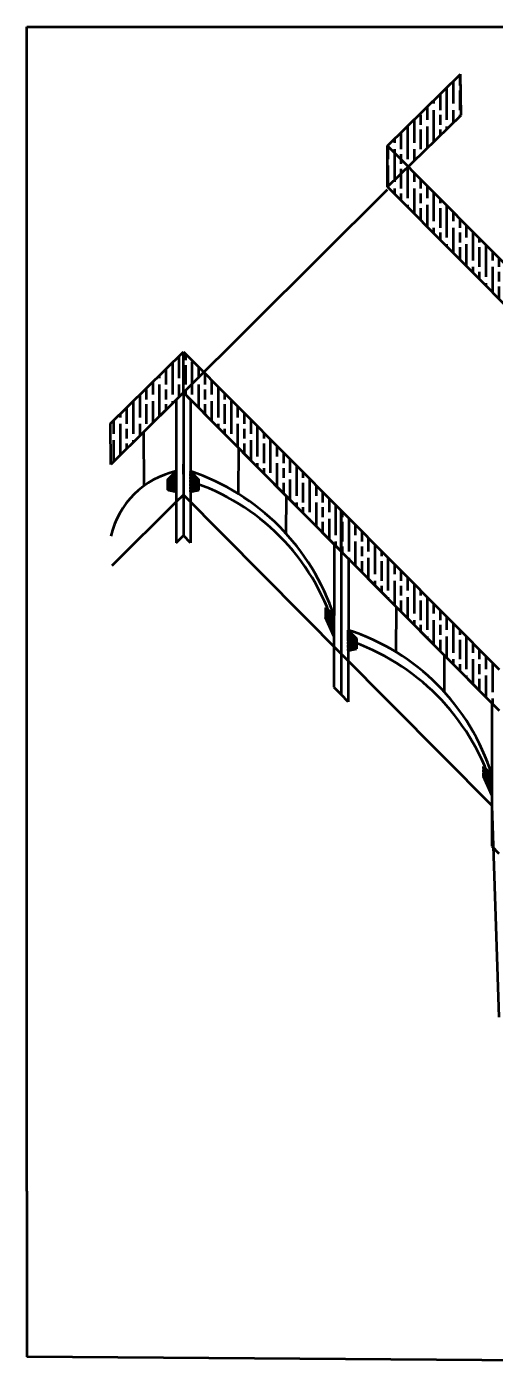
# Model space of a CAD drawing. Header units: metres. Extents: x -621399 to 40000, y -108608 to 546365.
# Drawn here: x -621399 to -391860, y -108608 to 546365 of the extents above; entities that cross this region are included whole.
import ezdxf

# ---------------------------------------------------------------- set-up
doc = ezdxf.new("R2010")
doc.units = ezdxf.units.M
doc.layers.get('0').update_dxf_attribs({"lineweight": 53})
pattern_1 = [(90, (269289, 201629), (9600, -6e-13), [16000, -3200]), (90, (272489, 198429), (9600, -6e-13), [9600, -2400, 4800, -2400]), (90, (275689, 193629), (9600, -6e-13), [16000, -3200])]
pattern_2 = [(0, (269289.3, 201628.91), (273.05, 68.2625), [1092.2, -546.1]), (90, (269289.3, 201628.91), (-68.2625, -273.05), [1092.2, -546.1])]

msp = doc.modelspace()

# ---------------------------------------------------------------- hatches: boundary and pattern name
at = {"true_color": 0x000000}
h = msp.add_hatch(dxfattribs=at)
h.set_pattern_fill('GOST_WOOD', color=18, scale=1600)
h.set_pattern_definition(pattern_1)
h.paths.add_polyline_path([(-408644, 503100), (-408811, 523100), (-444610, 488073), (-444617, 468073), (-444467, 468219)])
h = msp.add_hatch(dxfattribs=at)
h.set_pattern_fill('GOST_WOOD', color=18, scale=1600)
h.set_pattern_definition(pattern_1)
h.paths.add_polyline_path([(-444617, 468073), (-444610, 488073), (-290002, 332399), (-289844, 312400)])
h = msp.add_hatch(dxfattribs=at)
h.set_pattern_fill('GOST_WOOD', color=18, scale=1600)
h.set_pattern_definition(pattern_1)
h.paths.add_polyline_path([(-544673, 367376), (-580156, 332149), (-580323, 352149), (-544673, 387376)])
h = msp.add_hatch(dxfattribs=at)
h.set_pattern_fill('GOST_WOOD', color=18, scale=1600)
h.set_pattern_definition(pattern_1)
h.paths.add_polyline_path([(-544673, 367376), (-544673, 387376), (-467359, 309599), (-467355, 289599)])
h = msp.add_hatch(dxfattribs=at)
h.set_pattern_fill('HOUND', color=18, scale=43)
h.set_pattern_definition(pattern_2)
edge = h.paths.add_edge_path()
edge.add_line((-548207, 323878), (-552319, 319735))
edge.add_line((-548221, 328853), (-548221, 323864))
edge.add_line((-552329, 324777), (-548221, 328853))
edge.add_line((-552319, 319735), (-552329, 324777))
h = msp.add_hatch(dxfattribs=at)
h.set_pattern_fill('HOUND', color=18, scale=43)
h.set_pattern_definition(pattern_2)
edge = h.paths.add_edge_path()
edge.add_line((-541147, 323831), (-537041, 319701))
edge.add_line((-541147, 328831), (-541147, 323831))
edge.add_line((-537067, 324727), (-541147, 328831))
edge.add_line((-537041, 319701), (-537067, 324727))
h = msp.add_hatch(dxfattribs=at)
h.set_pattern_fill('HOUND', color=18, scale=1600)
h.set_pattern_definition([(0, (269289.3, 201629), (10160, 2540), [40640, -20320]), (90, (269289.3, 201629), (-2540, -10160), [40640, -20320])])
edge = h.paths.add_edge_path()
edge.add_line((-548207, 323878), (-552319, 319735))
edge.add_line((-548207, 323878), (-548206, 318852))
edge.add_line((-548212, 318853), (-552319, 319735))
h = msp.add_hatch(dxfattribs=at)
h.set_pattern_fill('HOUND', color=18, scale=43)
h.set_pattern_definition(pattern_2)
edge = h.paths.add_edge_path()
edge.add_line((-548207, 323878), (-552319, 319735))
edge.add_line((-548207, 323878), (-548206, 318852))
edge.add_line((-548212, 318853), (-552319, 319735))
h = msp.add_hatch(dxfattribs=at)
h.set_pattern_fill('HOUND', color=18, scale=43)
h.set_pattern_definition(pattern_2)
h.paths.add_polyline_path([(-541147, 323831), (-541147, 318831), (-537041, 319701)])
h = msp.add_hatch(dxfattribs=at)
h.set_pattern_fill('GOST_WOOD', color=18, scale=1600)
h.set_pattern_definition(pattern_1)
h.paths.add_polyline_path([(-467355, 289599), (-390012, 211796), (-389978, 231796), (-467359, 309599)])
h = msp.add_hatch(dxfattribs=at)
h.set_pattern_fill('HOUND', color=18, scale=43)
h.set_pattern_definition(pattern_2)
h.paths.add_polyline_path([(-470864, 258129), (-474943, 262233), (-474977, 257266), (-470871, 253136)])
h = msp.add_hatch(dxfattribs=at)
h.set_pattern_fill('HOUND', color=18, scale=43)
h.set_pattern_definition(pattern_2)
h.paths.add_polyline_path([(-474977, 257266), (-470871, 253136), (-470868, 248136)])
h = msp.add_hatch(dxfattribs=at)
h.set_pattern_fill('HOUND', color=18, scale=43)
h.set_pattern_definition(pattern_2)
h.paths.add_polyline_path([(-459823, 242022), (-463904, 246127), (-463914, 251138), (-459836, 247036)])
h = msp.add_hatch(dxfattribs=at)
h.set_pattern_fill('HOUND', color=18, scale=43)
h.set_pattern_definition(pattern_2)
h.paths.add_polyline_path([(-463904, 246127), (-463894, 241127), (-459823, 242022)])
h = msp.add_hatch(dxfattribs=at)
h.set_pattern_fill('HOUND', color=18, scale=43)
h.set_pattern_definition(pattern_2)
h.paths.add_polyline_path([(-393537, 175341), (-393537, 180342), (-397617, 184446), (-397644, 179472)])
h = msp.add_hatch(dxfattribs=at)
h.set_pattern_fill('HOUND', color=18, scale=43)
h.set_pattern_definition(pattern_2)
h.paths.add_polyline_path([(-397644, 179472), (-393537, 175341), (-393537, 170341)])

# ---------------------------------------------------------------- linework, layer by layer
at = {"color": 2, "true_color": 0xf1eb1f}
for p, q in [((-621399, 511281), (-621399, 546365)), ((-621399, 546365), (-55301, 546363)), ((-53777, -108608), (-621399, -104539))]:
    msp.add_line(p, q, dxfattribs=at)
for p, q in [((-444610, 488073), (-408811, 523100)), ((-408644, 503100), (-408811, 523100)), ((-444617, 468073), (-444610, 488073)), ((-290002, 332399), (-444610, 488073)), ((-544673, 367376), (-444617, 466707)), ((-444467, 468219), (-444617, 468073)), ((-444617, 468073), (-289844, 312400)), ((-580323, 352149), (-544673, 387376)), ((-544673, 367376), (-544673, 387376)), ((-544673, 387376), (-467359, 309599)), ((-544673, 367376), (-548221, 363853)), ((-544673, 367376), (-544673, 297376)), ((-544673, 367376), (-541147, 363831)), ((-544673, 367376), (-467355, 289599)), ((-544673, 367376), (-390012, 211796)), ((-548221, 363853), (-564189, 348001)), ((-580156, 332149), (-580323, 352149)), ((-494290, 316694), (-517718, 340262)), ((-548221, 328853), (-552329, 324777)), ((-552329, 324777), (-548221, 328853)), ((-548221, 328853), (-548221, 323864)), ((-541147, 328831), (-541147, 323831)), ((-541147, 328831), (-541147, 323831)), ((-541147, 328831), (-537067, 324727)), ((-541147, 328831), (-541147, 323831)), ((-537067, 324727), (-541147, 328831)), ((-552319, 319735), (-552329, 324777)), ((-548207, 323878), (-552319, 319735)), ((-548221, 323864), (-552319, 319735)), ((-548221, 323864), (-548207, 323878)), ((-548207, 323878), (-548206, 318852)), ((-541147, 323831), (-537041, 319701)), ((-541147, 323831), (-541147, 318831)), ((-537041, 319701), (-537067, 324727)), ((-548212, 318853), (-552319, 319735)), ((-548252, 313864), (-544673, 317379)), ((-548212, 318853), (-548206, 318852)), ((-541147, 318831), (-537041, 319701)), ((-470861, 293126), (-494290, 316694)), ((-467355, 289599), (-467359, 309599)), ((-467359, 309599), (-389978, 231796)), ((-467359, 309599), (-467355, 289599)), ((-389978, 231796), (-467359, 309599)), ((-468061, 290307), (-470861, 293163)), ((-467355, 289599), (-468061, 290307)), ((-467355, 289599), (-467355, 219599)), ((-467355, 289599), (-463824, 286059)), ((-467355, 289599), (-390012, 211796)), ((-474943, 262233), (-474977, 257266)), ((-470864, 258129), (-474943, 262233)), ((-470864, 258129), (-474943, 262233)), ((-416966, 238910), (-440394, 262483)), ((-474977, 257266), (-470871, 253136)), ((-470868, 248136), (-474977, 257266)), ((-470871, 253136), (-470864, 258129)), ((-470871, 253136), (-470868, 248136)), ((-463914, 251138), (-459836, 247036)), ((-463914, 251138), (-459836, 247036)), ((-463904, 246127), (-463914, 251138)), ((-459823, 242022), (-463904, 246127)), ((-463904, 246127), (-463894, 241127)), ((-459836, 247036), (-459823, 242022)), ((-463894, 241127), (-459823, 242022)), ((-393537, 215342), (-416966, 238914)), ((-390012, 211796), (-393537, 215342)), ((-397617, 184446), (-397644, 179472)), ((-393537, 180342), (-397617, 184446)), ((-393537, 180342), (-397617, 184446)), ((-397644, 179472), (-393537, 175341)), ((-393537, 170341), (-397644, 179472)), ((-393537, 175341), (-393537, 180342)), ((-393537, 175341), (-393537, 165341)), ((-393537, 175341), (-393537, 170341)), ((-621399, -23349), (-621399, -104539))]:
    msp.add_line(p, q)
at = {"color": 40, "true_color": 0xf8d731}
msp.add_line((-621399, -23349), (-621399, 511281), dxfattribs=at)
at = {"color": 18, "true_color": 0x000000}
for p, q in [((-444467, 468219), (-408644, 503100)), ((-544673, 367376), (-580156, 332149)), ((-390012, 211796), (-544673, 367376))]:
    msp.add_line(p, q, dxfattribs=at)
at = {"color": 1}
for p, q in [((-544673, 367376), (-544673, 297376)), ((-548221, 363853), (-548197, 293853)), ((-548221, 363853), (-548221, 328853)), ((-541147, 363831), (-541147, 293831)), ((-541147, 363831), (-541147, 328831)), ((-544673, 327379), (-544673, 332379)), ((-544673, 327379), (-544673, 317379)), ((-548197, 293853), (-544673, 297376)), ((-541147, 293831), (-544673, 297376)), ((-470861, 293163), (-470866, 223163)), ((-467355, 289599), (-467355, 219599)), ((-463824, 286059), (-464004, 216059)), ((-470866, 223163), (-467355, 219599)), ((-464004, 216059), (-467355, 219599)), ((-393537, 215342), (-393537, 145342)), ((-393537, 215342), (-393537, 180342)), ((-393537, 145342), (-390131, 141796))]:
    msp.add_line(p, q, dxfattribs=at)
at = {"color": 6}
for p, q in [((-564189, 348001), (-564098, 321622)), ((-517718, 340261), (-517850, 317880)), ((-494290, 316694), (-494503, 298519)), ((-440394, 262477), (-440558, 240545)), ((-416966, 238914), (-416966, 221008))]:
    msp.add_line(p, q, dxfattribs=at)
at = {"color": 4}
for p, q in [((-544673, 317379), (-467355, 239581)), ((-548252, 313864), (-579743, 282503)), ((-467358, 239584), (-393537, 165341)), ((-393537, 165341), (-390183, 61670))]:
    msp.add_line(p, q, dxfattribs=at)
at = {"color": 6}
for centre, radius, start, end in [((-539015, 287658), 42222, 102.57457, 167.009241), ((-576470, 223433), 111160, 18.187585, 71.472057), ((-574472, 220426), 108642, 17.509986, 72.136898), ((-497125, 147745), 108596, 17.467528, 72.192114), ((-499129, 140743), 111115, 18.141735, 71.530087)]:
    msp.add_arc(centre, radius, start, end, dxfattribs=at)

doc.saveas('drawing.dxf')
